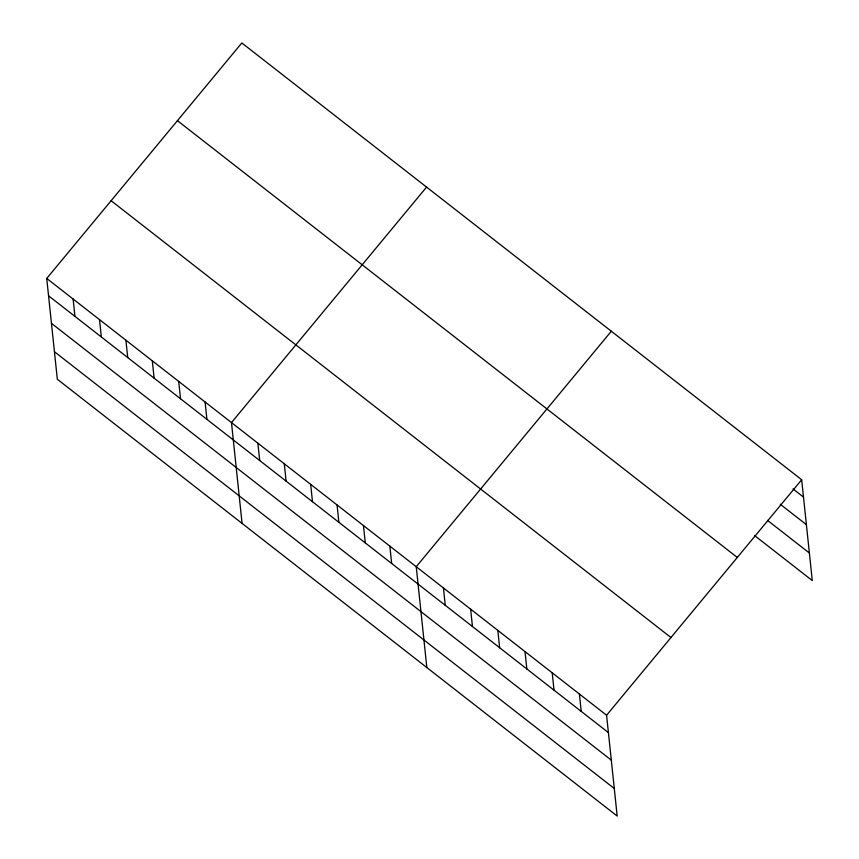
<?xml version="1.0" encoding="UTF-8"?>
<svg xmlns="http://www.w3.org/2000/svg" width="859" height="859" viewBox="0 0 859 859"><rect width="100%" height="100%" fill="white"/><g stroke="black" fill="none" stroke-linecap="round" stroke-linejoin="round"><path stroke-width="1.29" d="M801.672 479.741L606.583 715.236L617.181 816.05L57.328 379.259L46.73 278.445L241.819 42.95L801.672 479.741L812.27 580.555L754.739 535.683M426.569 187.09L231.479 422.585L242.077 523.399M611.318 331.23L416.239 566.725L426.837 667.54M793.04 488.943L803.498 497.103M780.24 504.244L806.386 524.645M767.538 520.382L809.371 553.024M177.437 120.657L737.29 557.459M111.112 200.727L670.965 637.528M46.73 278.445L606.583 715.236M48.555 295.797L608.408 732.598M51.454 323.338L611.307 760.14M54.439 351.718L614.292 788.508M579.395 694.018L581.221 711.381M552.197 672.801L554.023 690.164M525.01 651.584L526.835 668.946M497.812 630.377L499.637 647.729M470.625 609.16L472.45 626.522M443.427 587.943L445.252 605.305M389.846 546.131L391.672 563.493M363.454 525.536L365.279 542.899M337.061 504.952L338.886 522.315M310.668 484.358L312.493 501.72M284.275 463.763L286.09 481.126M257.883 443.18L259.697 460.531M205.086 401.991L206.912 419.353M178.693 381.396L180.519 398.759M152.301 360.812L154.126 378.164M125.908 340.218L127.733 357.58M99.515 319.623L101.341 336.986M73.122 299.029L74.948 316.391"/></g></svg>
